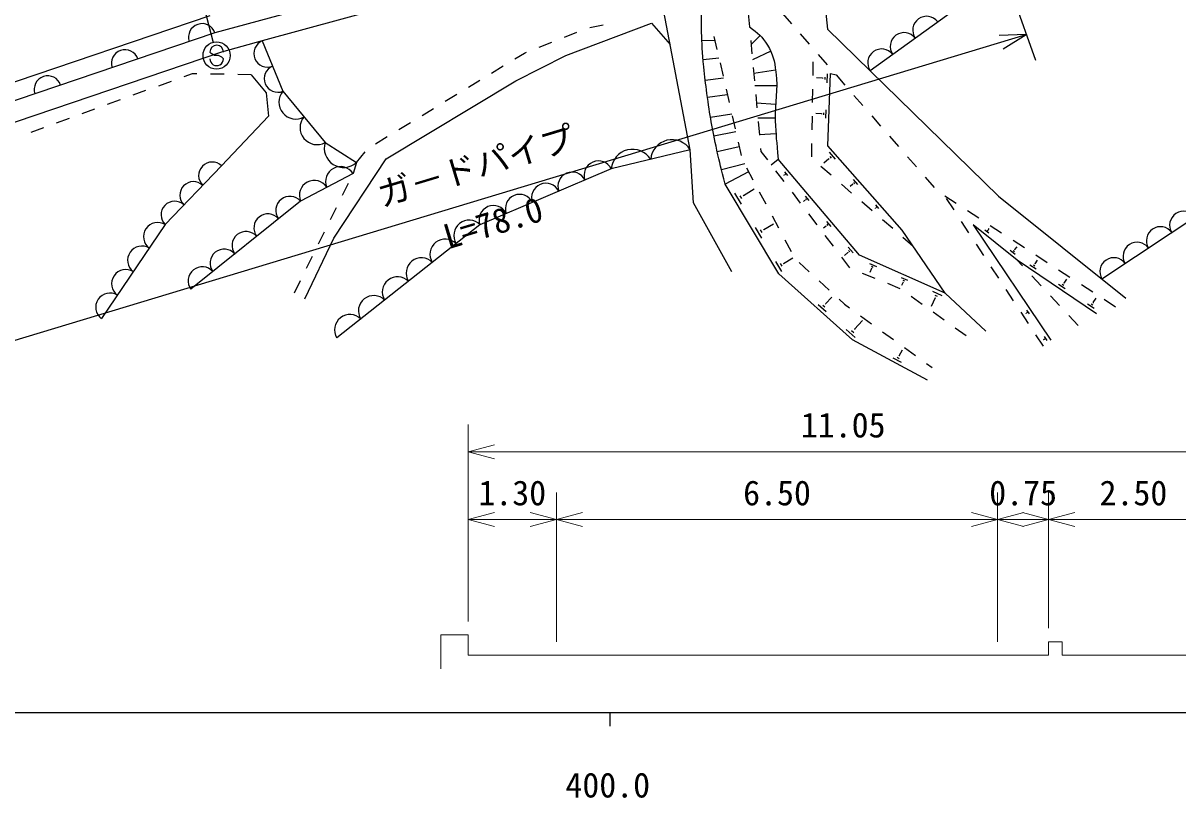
# Model space of a CAD drawing. Units: millimetres, scale not verified, with parts at other scales. Extents: x 40000 to 680000, y 20000 to 380000.
# Drawn here: x 424781 to 509837, y 198715 to 255796 of the extents above; entities that cross this region are included whole.
import ezdxf
from ezdxf.enums import TextEntityAlignment as Align

# ---------------------------------------------------------------- set-up
doc = ezdxf.new("R2010")
doc.units = ezdxf.units.MM
doc.header["$LTSCALE"] = 1000
for name, color, linetype, lineweight in [('S-BGD', 7, 'Continuous', 25), ('S-STR-HTXT', 7, 'Continuous', 13), ('S-STR-STRC', 7, 'Continuous', 25), ('S-TTL-BAND', 7, 'Continuous', 25)]:
    doc.layers.add(name, color=color, linetype=linetype, lineweight=lineweight)
doc.styles.add('@ＭＳ ゴシック', font='')
doc.styles.add('ＭＳ ゴシック', font='')
doc.styles.get('@ＭＳ ゴシック').set_extended_font_data('@MS Gothic')
doc.styles.get('ＭＳ ゴシック').set_extended_font_data('MS Gothic')

msp = doc.modelspace()

# ---------------------------------------------------------------- linework, layer by layer
at = {"layer": 'S-BGD'}
for p, q in [((526927, 281158), (487175, 252283)), ((547102, 265471), (504244, 236938)), ((467912, 263027), (438913, 255077)), ((473910, 246468), (471172, 260810)), ((462116, 259883), (442400, 254478)), ((483581, 259709), (484034, 255350)), ((438533, 256321), (397392, 242392)), ((478191, 256513), (478282, 255517)), ((480710, 256499), (481368, 255746)), ((464756, 253407), (471059, 255791)), ((466517, 255461), (467497, 255660)), ((471059, 255791), (472430, 254217)), ((484034, 255350), (496631, 243050)), ((438913, 255077), (397826, 241167)), ((442400, 254478), (439394, 253656)), ((442400, 254478), (443922, 250776)), ((462788, 254023), (463717, 254393)), ((464646, 254763), (465575, 255134)), ((474775, 254507), (475729, 254546)), ((475666, 254818), (475889, 253844)), ((478373, 254521), (478465, 253525)), ((479065, 254872), (478401, 254216)), ((482025, 254993), (482683, 254239)), ((439394, 253656), (398327, 239753)), ((460993, 253158), (461701, 253590)), ((461701, 253590), (461859, 253653)), ((479854, 253720), (478503, 253101)), ((483340, 253486), (483998, 252733)), ((459285, 252116), (460139, 252637)), ((461066, 251546), (464756, 253407)), ((474866, 253125), (476031, 253226)), ((476113, 252869), (476336, 251894)), ((482963, 251935), (482978, 252935)), ((437227, 252062), (436624, 251843)), ((437586, 252057), (437227, 252062)), ((439585, 252026), (438586, 252041)), ((441585, 251996), (440585, 252011)), ((441585, 251996), (442688, 250653)), ((478556, 252529), (478647, 251534)), ((480206, 252330), (478596, 252086)), ((483835, 251813), (483830, 251652)), ((484006, 252049), (483982, 251404)), ((484061, 246765), (484257, 252072)), ((484257, 252072), (484656, 251979)), ((484656, 251979), (485313, 251226)), ((435684, 251502), (434744, 251161)), ((451529, 245798), (461066, 251546)), ((457578, 251074), (458432, 251595)), ((475022, 251597), (476368, 251755)), ((476560, 250919), (476783, 249945)), ((480292, 251180), (478679, 251184)), ((482931, 249935), (482947, 250935)), ((483671, 251738), (483210, 251755)), ((483672, 251759), (483670, 251718)), ((431924, 250137), (430984, 249796)), ((433804, 250819), (432864, 250478)), ((442688, 250653), (442856, 248927)), ((443922, 250776), (447028, 246999)), ((455871, 250033), (456724, 250554)), ((475186, 250337), (476647, 250540)), ((478738, 250538), (478829, 249542)), ((485971, 250473), (486628, 249719)), ((430044, 249454), (429105, 249113)), ((454163, 248991), (455017, 249512)), ((480210, 249808), (478796, 249901)), ((483908, 249409), (483886, 248791)), ((428165, 248772), (427225, 248430)), ((442856, 248927), (439403, 245282)), ((452456, 247949), (453310, 248470)), ((475407, 248856), (476974, 249113)), ((477007, 248970), (477230, 247995)), ((480180, 248801), (478898, 248786)), ((478920, 248546), (479011, 247550)), ((482900, 247935), (482915, 248935)), ((483588, 249111), (483168, 249127)), ((483589, 249131), (483588, 249092)), ((483745, 249183), (483740, 249028)), ((487286, 248966), (487944, 248213)), ((426285, 248089), (425345, 247748)), ((475659, 247480), (477273, 247807)), ((480235, 247630), (479011, 247552)), ((447028, 246999), (449336, 245530)), ((450749, 246908), (451603, 247429)), ((475904, 246339), (477527, 246703)), ((477454, 247021), (477677, 246046)), ((482868, 245936), (482884, 246936)), ((489522, 240544), (484061, 246765)), ((488601, 247459), (489259, 246706)), ((449336, 245530), (449965, 246307)), ((473910, 246468), (468100, 245050)), ((474171, 242556), (473910, 246468)), ((479102, 246554), (479121, 246347)), ((479121, 246347), (479601, 245717)), ((484107, 245815), (484136, 245782)), ((484153, 246281), (484604, 245767)), ((484194, 245976), (484306, 245847)), ((489917, 245952), (490574, 245199)), ((439403, 245282), (435250, 240948)), ((447675, 239952), (451529, 245798)), ((449336, 245530), (449086, 244717)), ((468100, 245050), (458433, 240940)), ((476216, 245010), (477931, 245442)), ((478061, 245131), (478533, 244249)), ((479872, 245362), (480405, 245768)), ((486388, 238692), (480405, 245768)), ((484296, 244588), (483540, 245243)), ((484121, 245799), (483759, 245480)), ((449086, 244717), (445216, 242678)), ((478216, 244842), (476501, 243925)), ((480207, 244922), (480813, 244126)), ((480835, 244592), (480797, 244560)), ((480828, 244601), (480842, 244583)), ((480856, 244846), (481089, 244571)), ((480875, 244685), (480933, 244616)), ((485909, 244281), (486248, 243895)), ((491232, 244446), (491889, 243692)), ((448297, 243113), (448739, 244011)), ((480454, 237324), (476501, 243925)), ((477186, 243267), (477679, 242445)), ((477844, 243102), (478636, 243577)), ((479004, 243368), (479476, 242486)), ((481419, 243331), (482025, 242535)), ((485807, 243278), (485051, 243933)), ((485886, 243919), (485708, 243762)), ((485875, 243931), (485896, 243907)), ((485940, 244051), (486024, 243955)), ((445216, 242678), (437143, 236187)), ((476974, 237471), (474171, 242556)), ((477577, 243082), (477700, 242876)), ((477828, 243128), (477859, 243077)), ((482359, 242743), (482250, 242651)), ((482350, 242753), (482367, 242733)), ((482384, 243040), (482656, 242719)), ((482405, 242852), (482473, 242771)), ((487318, 241968), (486562, 242623)), ((492663, 243072), (493501, 242527)), ((493349, 242027), (492800, 242863)), ((496631, 243050), (505996, 235531)), ((447415, 241319), (447856, 242216)), ((479947, 241604), (480419, 240722)), ((482631, 241740), (483237, 240944)), ((487533, 242164), (487547, 242147)), ((487540, 242155), (487535, 242151)), ((487556, 242404), (487789, 242139)), ((487577, 242247), (487635, 242181)), ((494340, 241983), (495178, 241438)), ((435250, 240948), (430549, 234021)), ((458433, 240940), (447898, 232604)), ((478703, 240735), (479172, 239952)), ((479329, 240578), (480063, 241018)), ((483922, 240847), (483741, 240694)), ((483912, 240858), (483932, 240835)), ((483951, 241187), (484263, 240818)), ((483975, 240971), (484053, 240879)), ((488829, 240658), (488073, 241313)), ((494446, 240354), (493897, 241190)), ((498000, 238329), (494765, 240935)), ((494765, 240935), (500471, 232443)), ((496017, 240893), (496856, 240349)), ((445520, 235477), (447675, 239952)), ((446532, 239524), (446973, 240421)), ((479074, 240559), (479192, 240363)), ((479314, 240603), (479343, 240554)), ((483843, 240149), (484448, 239353)), ((492703, 235891), (489522, 240544)), ((490340, 239347), (489584, 240002)), ((495622, 240565), (495911, 240333)), ((495789, 240550), (495861, 240492)), ((495874, 240601), (495892, 240586)), ((495883, 240594), (495931, 240653)), ((480890, 239840), (481362, 238958)), ((485558, 239287), (485911, 238869)), ((485586, 239042), (485674, 238937)), ((495543, 238682), (494995, 239518)), ((497476, 239072), (497860, 238763)), ((497694, 239804), (498533, 239259)), ((497698, 239052), (497794, 238975)), ((497811, 239119), (497835, 239100)), ((497823, 239109), (497989, 239316)), ((445649, 237729), (446091, 238627)), ((480196, 238242), (480642, 237498)), ((480791, 238093), (481468, 238498)), ((481942, 238161), (482678, 237483)), ((485054, 238558), (485660, 237762)), ((485526, 238901), (485271, 238686)), ((485515, 238914), (485537, 238888)), ((492703, 235891), (486388, 238692)), ((503841, 234375), (498000, 238329)), ((498396, 237905), (498000, 238329)), ((499322, 238065), (499502, 238332)), ((499371, 238714), (500210, 238170)), ((485873, 232461), (480454, 237324)), ((480549, 238075), (480661, 237888)), ((480777, 238116), (480805, 238070)), ((486586, 237383), (487511, 237004)), ((487125, 238092), (487633, 237866)), ((487267, 237725), (487135, 237428)), ((487251, 237732), (487283, 237718)), ((487260, 237880), (487386, 237824)), ((496640, 237010), (496092, 237846)), ((498943, 237992), (499394, 237687)), ((499189, 237990), (499302, 237914)), ((499307, 238075), (499336, 238055)), ((501049, 237625), (501887, 237080)), ((444767, 235935), (445208, 236832)), ((483414, 236806), (484149, 236129)), ((488436, 236624), (489362, 236245)), ((489458, 237057), (489932, 236847)), ((489590, 236715), (489478, 236463)), ((489575, 236721), (489604, 236708)), ((489583, 236860), (489702, 236807)), ((499762, 236444), (499079, 237174)), ((501053, 236564), (501524, 236246)), ((501309, 236563), (501427, 236483)), ((501433, 236650), (501462, 236631)), ((501448, 236640), (501649, 236937)), ((502726, 236536), (503565, 235991)), ((483893, 235103), (484346, 235608)), ((490185, 235681), (490999, 235100)), ((491759, 236036), (492440, 235734)), ((491939, 235752), (492109, 235677)), ((492703, 235891), (495689, 233109)), ((497738, 235338), (497189, 236174)), ((501128, 234982), (500445, 235713)), ((483337, 235073), (483923, 234546)), ((483688, 235022), (483835, 234891)), ((483875, 235120), (483912, 235087)), ((484885, 235451), (485270, 235096)), ((485270, 235096), (485656, 234818)), ((491948, 235544), (491667, 234910)), ((491927, 235554), (491970, 235535)), ((503182, 235123), (503673, 234790)), ((503449, 235121), (503572, 235038)), ((503579, 235213), (503609, 235192)), ((503594, 235202), (503816, 235530)), ((504403, 235446), (505242, 234901)), ((486467, 234232), (487278, 233647)), ((491812, 234519), (492626, 233938)), ((498835, 233666), (498286, 234502)), ((498637, 234426), (498648, 234409)), ((498642, 234418), (498641, 234417)), ((498688, 234649), (498874, 234372)), ((498688, 234499), (498735, 234429)), ((502493, 233521), (501810, 234252)), ((485410, 233212), (486062, 232627)), ((485801, 233156), (485964, 233010)), ((486008, 233264), (486049, 233227)), ((486029, 233246), (486601, 233884)), ((488088, 233061), (488899, 232476)), ((493440, 233357), (494254, 232775)), ((491383, 229498), (485873, 232461)), ((499932, 231994), (499383, 232830)), ((499943, 232471), (499925, 232460)), ((499936, 232480), (499949, 232462)), ((499990, 232711), (500183, 232424)), ((499990, 232556), (500038, 232484)), ((489317, 231288), (489551, 231723)), ((489710, 231890), (490520, 231305)), ((488846, 231146), (489458, 230817)), ((489158, 231176), (489311, 231093)), ((489297, 231298), (489336, 231277)), ((491331, 230719), (491742, 230423))]:
    msp.add_line(p, q, dxfattribs=at)
for centre, radius, start, end in [((491329, 255272), 1024, 37.31416, 214.67354), ((437966, 254757), 1000, 18.70412, 198.70412), ((442781, 253553), 1000, 112.36811, 292.31696), ((489673, 254069), 1024, 37.31416, 214.67354), ((432283, 252832), 1000, 18.70412, 198.70412), ((488017, 252866), 1024, 37.31416, 214.67354), ((443542, 251702), 1000, 112.36811, 292.31696), ((426600, 250908), 1000, 18.70412, 198.70412), ((444870, 249973), 1243, 139.74771, 299.1079), ((446423, 248085), 1243, 139.74771, 299.1079), ((448379, 246575), 1417, 162.58948, 312.46813), ((472575, 245632), 1575, 32.03616, 175.39639), ((469670, 244923), 1575, 32.03616, 175.39639), ((438711, 244560), 1001, 46.25248, 226.18586), ((448162, 244124), 1098, 32.6724, 202.89545), ((467153, 244592), 1052, 25.78226, 200.28326), ((437327, 243115), 1001, 46.25248, 226.18586), ((446227, 243105), 1098, 32.6724, 202.89545), ((465220, 243770), 1052, 25.78226, 200.28326), ((463287, 242948), 1052, 25.78226, 200.28326), ((435942, 241670), 1001, 46.25248, 226.18586), ((444431, 242001), 1036, 40.78692, 216.82025), ((461353, 242126), 1052, 25.78226, 200.28326), ((442817, 240703), 1036, 40.78692, 216.82025), ((459420, 241304), 1052, 25.78226, 200.28326), ((510260, 240908), 1030, 35.30811, 211.99905), ((434700, 240056), 1048, 58.38256, 233.29805), ((457630, 240152), 1126, 44.445, 212.25771), ((508546, 239767), 1030, 35.30811, 211.99905), ((441202, 239404), 1036, 40.78692, 216.82025), ((455874, 238762), 1126, 44.445, 212.25771), ((433525, 238324), 1048, 58.38256, 233.29805), ((439588, 238106), 1036, 40.78692, 216.82025), ((506831, 238625), 1030, 35.30811, 211.99905), ((454118, 237373), 1126, 44.445, 212.25771), ((505117, 237484), 1030, 35.30811, 211.99905), ((432350, 236592), 1048, 58.38256, 233.29805), ((437973, 236808), 1036, 40.78692, 216.82025), ((452362, 235984), 1126, 44.445, 212.25771), ((431175, 234860), 1048, 58.38256, 233.29805), ((450606, 234594), 1126, 44.445, 212.25771), ((448850, 233205), 1126, 44.445, 212.25771)]:
    msp.add_arc(centre, radius, start, end, dxfattribs=at)
for points in [[(476501, 243925), (476180, 245117), (476103, 245450), (475883, 246435), (475523, 248049), (475373, 248967), (475149, 250606), (475045, 251373), (474994, 251804), (474918, 252575), (474708, 254685), (474757, 255424), (474745, 258002)], [(478282, 255517), (478922, 255036), (479212, 254801), (479603, 254180), (480032, 253497), (480109, 253010), (480222, 252212), (480420, 250817), (480127, 250012), (480186, 248604), (480232, 247494), (480263, 247110), (480405, 245768)]]:
    msp.add_open_spline(points, degree=3, knots=[0, 0, 0, 0, 1, 1, 1, 2, 2, 2, 3, 3, 3, 4, 4, 4, 4], dxfattribs=at)
at = {"layer": 'S-STR-HTXT'}
for p, q in [((457561, 211720), (457561, 226220)), ((459493, 224738), (457561, 224220)), ((457561, 224220), (512811, 224220)), ((457561, 224220), (459493, 223702)), ((464061, 210220), (464061, 221220)), ((496561, 210220), (496561, 221220)), ((500311, 211220), (500311, 221220)), ((459493, 219738), (457561, 219220)), ((464061, 219220), (462129, 219738)), ((465993, 219738), (464061, 219220)), ((496561, 219220), (494629, 219738)), ((498493, 219738), (496561, 219220)), ((500311, 219220), (498379, 219738)), ((502243, 219738), (500311, 219220)), ((457561, 219220), (464061, 219220)), ((457561, 219220), (459493, 218702)), ((462129, 218702), (464061, 219220)), ((464061, 219220), (496561, 219220)), ((464061, 219220), (465993, 218702)), ((494629, 218702), (496561, 219220)), ((496561, 219220), (500311, 219220)), ((496561, 219220), (498493, 218702)), ((498379, 218702), (500311, 219220)), ((500311, 219220), (512811, 219220)), ((500311, 219220), (502243, 218702)), ((455561, 210720), (457561, 210720)), ((455561, 210720), (455561, 208220)), ((457561, 209220), (457561, 210720)), ((501311, 210220), (500311, 210220)), ((500311, 210220), (500311, 209220)), ((501311, 209220), (501311, 210220)), ((457561, 209220), (464061, 209220)), ((464061, 209220), (496561, 209220)), ((496561, 209220), (500311, 209220)), ((501311, 209220), (512811, 209220))]:
    msp.add_line(p, q, dxfattribs=at)
at = {"layer": 'S-STR-STRC'}
for p, q in [((488992, 282318), (499340, 253061)), ((435273, 267774), (438779, 254375)), ((419005, 230884), (498673, 254947)), ((498673, 254947), (496674, 254884)), ((496973, 253893), (498673, 254947)), ((438637, 253548), (438537, 253666)), ((438881, 253409), (438637, 253548)), ((439182, 253406), (438881, 253409)), ((439427, 253295), (439182, 253406)), ((439533, 253158), (439427, 253295))]:
    msp.add_line(p, q, dxfattribs=at)
msp.add_circle((439032, 253408), 1000, dxfattribs=at)
for centre, start, end in [((439037, 253662), 359.55488, 179.55488), ((439033, 253162), 179.55488, 359.55488)]:
    msp.add_arc(centre, 500, start, end, dxfattribs=at)
at = {"layer": 'S-TTL-BAND'}
for p, q in [((40000, 205000), (579000, 205000)), ((40000, 205000), (579000, 205000)), ((468000, 205000), (468000, 204000)), ((468000, 205000), (468000, 204000))]:
    msp.add_line(p, q, dxfattribs=at)

# ---------------------------------------------------------------- texts
at = {"layer": 'S-STR-HTXT', "style": 'ＭＳ ゴシック'}
for s, p in [('11.05', (485186, 224720)), ('1.30', (460811, 219720)), ('6.50', (480311, 219720)), ('0.75', (498436, 219720)), ('2.50', (506561, 219720))]:
    msp.add_text(s, height=1833, dxfattribs=at).set_placement(p, align=Align.BOTTOM_CENTER)
at = {"layer": 'S-STR-STRC', "style": 'ＭＳ ゴシック'}
msp.add_text('ガ－ドパイプ', height=1833, rotation=16.806, dxfattribs=at).set_placement((458550, 243873), align=Align.BOTTOM_CENTER)
at = {"layer": 'S-STR-STRC', "style": '@ＭＳ ゴシック'}
msp.add_text('L=78.0', height=1833, rotation=16.806, dxfattribs=at).set_placement((459128, 241958), align=Align.TOP_CENTER)
at = {"layer": 'S-TTL-BAND', "style": 'ＭＳ ゴシック'}
msp.add_text('400.0', height=1833, dxfattribs=at).set_placement((467844, 198195), align=Align.BOTTOM_CENTER)
msp.add_text('400.0', height=1833, dxfattribs=at).set_placement((467844, 198195), align=Align.BOTTOM_CENTER)

doc.saveas('drawing.dxf')
